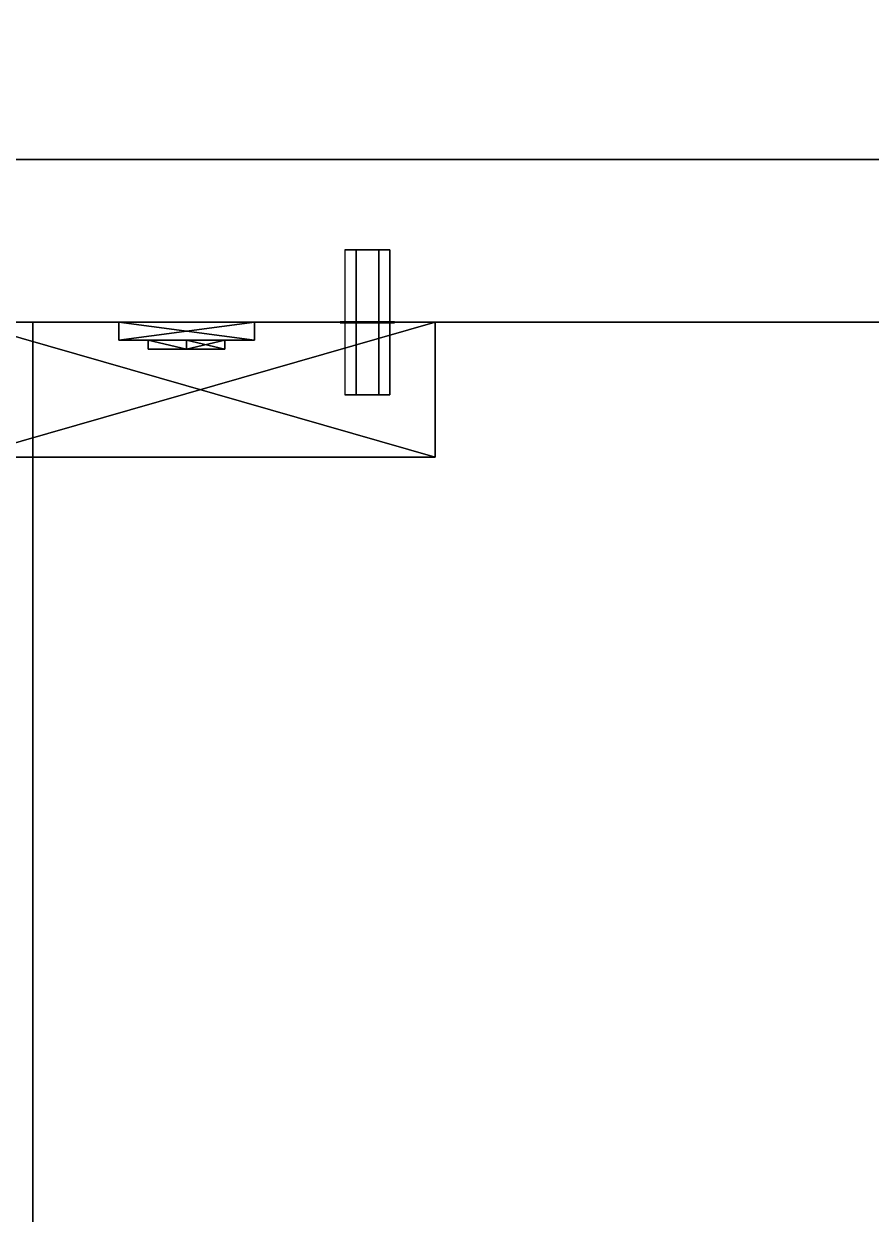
# Model space of a CAD drawing. Extents: x 0 to 4068, y -4475 to 0.
# Drawn here: x 3537 to 3630.7, y -3032.6 to -2901 of the extents above; entities that cross this region are included whole.
import ezdxf

# ---------------------------------------------------------------- set-up
doc = ezdxf.new("R2010")
doc.units = 0
for name, color, linetype in [('LAYER0', 7, 'CONTINUOUS'), ('LAYER364', 7, 'CONTINUOUS'), ('LAYER365', 7, 'CONTINUOUS'), ('LAYER366', 7, 'CONTINUOUS'), ('LAYER370', 253, 'CONTINUOUS'), ('LAYER372', 253, 'CONTINUOUS'), ('LAYER374', 253, 'CONTINUOUS'), ('LAYER376', 253, 'CONTINUOUS'), ('LAYER378', 253, 'CONTINUOUS'), ('LAYER380', 7, 'CONTINUOUS'), ('LAYER381', 254, 'CONTINUOUS'), ('LAYER385', 7, 'CONTINUOUS'), ('LAYER386', 254, 'CONTINUOUS'), ('LAYER390', 7, 'CONTINUOUS'), ('LAYER391', 254, 'CONTINUOUS'), ('LAYER395', 7, 'CONTINUOUS'), ('LAYER396', 254, 'CONTINUOUS'), ('LAYER400', 7, 'CONTINUOUS'), ('LAYER401', 254, 'CONTINUOUS'), ('LAYER405', 7, 'CONTINUOUS'), ('LAYER406', 254, 'CONTINUOUS')]:
    doc.layers.add(name, color=color, linetype=linetype)

msp = doc.modelspace()

# ---------------------------------------------------------------- linework, layer by layer
at = {"layer": 'LAYER0', "invisible_edges": 1}
for points in [[(4068, 0), (0, -4475), (0, 0), (4068, 0)], [(4068, -4475, 5), (0, 0, 5), (0, -4475, 5), (4068, -4475, 5)], [(0, 0, 5), (4068, -4475, 5), (4068, 0, 5), (0, 0, 5)], [(0, -4475), (4068, 0), (4068, -4475), (0, -4475)]]:
    msp.add_3dface(points, dxfattribs=at)
at = {"layer": 'LAYER364', "invisible_edges": 1}
for points in [[(3918, -3398, 156), (3518, -2934, 156), (3918, -2934, 156), (3918, -3398, 156)], [(3518, -2934, 156), (3918, -3398, 156), (3518, -3398, 156), (3518, -2934, 156)], [(3918, -2934, 174), (3518, -2934, 156), (3518, -2934, 174), (3918, -2934, 174)], [(3518, -2934, 156), (3918, -2934, 174), (3918, -2934, 156), (3518, -2934, 156)], [(3518, -3398, 174), (3918, -2934, 174), (3518, -2934, 174), (3518, -3398, 174)], [(3918, -2934, 174), (3518, -3398, 174), (3918, -3398, 174), (3918, -2934, 174)]]:
    msp.add_3dface(points, dxfattribs=at)
at = {"layer": 'LAYER365', "invisible_edges": 1}
for points in [[(3918, -2934, 2364), (3518, -3398, 2364), (3918, -3398, 2364), (3918, -2934, 2364)], [(3518, -3398, 2364), (3918, -2934, 2364), (3518, -2934, 2364), (3518, -3398, 2364)], [(3918, -2934, 2364), (3518, -2934, 2346), (3518, -2934, 2364), (3918, -2934, 2364)], [(3518, -2934, 2346), (3918, -2934, 2364), (3918, -2934, 2346), (3518, -2934, 2346)], [(3518, -2934, 2346), (3918, -3398, 2346), (3518, -3398, 2346), (3518, -2934, 2346)], [(3918, -3398, 2346), (3518, -2934, 2346), (3918, -2934, 2346), (3918, -3398, 2346)]]:
    msp.add_3dface(points, dxfattribs=at)
at = {"layer": 'LAYER366', "invisible_edges": 1}
for points in [[(3918, -2916, 155), (3518, -2934, 155), (3518, -2916, 155), (3918, -2916, 155)], [(3518, -2934, 155), (3918, -2916, 155), (3918, -2934, 155), (3518, -2934, 155)], [(3918, -2934, 2365), (3518, -2916, 2365), (3518, -2934, 2365), (3918, -2934, 2365)], [(3518, -2916, 2365), (3918, -2934, 2365), (3918, -2916, 2365), (3518, -2916, 2365)], [(3518, -2916, 2365), (3918, -2916, 155), (3518, -2916, 155), (3518, -2916, 2365)], [(3918, -2916, 155), (3518, -2916, 2365), (3918, -2916, 2365), (3918, -2916, 155)], [(3918, -2934, 2365), (3518, -2934, 155), (3918, -2934, 155), (3918, -2934, 2365)], [(3518, -2934, 155), (3918, -2934, 2365), (3518, -2934, 2365), (3518, -2934, 155)]]:
    msp.add_3dface(points, dxfattribs=at)
at = {"layer": 'LAYER370'}
for points in [[(3582.5, -2934, 251.217), (3530.5, -2948.921, 251.217), (3530.5, -2934, 251.217), (3582.5, -2934, 251.217)], [(3582.5, -2948.921, 251.217), (3530.5, -2948.921, 251.217), (3582.5, -2934, 251.217), (3582.5, -2948.921, 251.217)], [(3530.5, -2934, 264.783), (3582.5, -2948.921, 264.783), (3582.5, -2934, 264.783), (3530.5, -2934, 264.783)], [(3530.5, -2948.921, 264.783), (3582.5, -2948.921, 264.783), (3530.5, -2934, 264.783), (3530.5, -2948.921, 264.783)], [(3562.5, -2934, 284), (3547.5, -2934, 284), (3547.5, -2935.99, 284), (3562.5, -2934, 284)], [(3562.5, -2935.99, 284), (3562.5, -2934, 284), (3547.5, -2935.99, 284), (3562.5, -2935.99, 284)], [(3547.5, -2934, 232), (3562.5, -2934, 232), (3562.5, -2935.99, 232), (3547.5, -2934, 232)], [(3547.5, -2935.99, 232), (3547.5, -2934, 232), (3562.5, -2935.99, 232), (3547.5, -2935.99, 232)], [(3547.5, -2935.99, 284), (3547.5, -2934, 284), (3547.5, -2934, 232), (3547.5, -2935.99, 284)], [(3547.5, -2935.99, 232), (3547.5, -2935.99, 284), (3547.5, -2934, 232), (3547.5, -2935.99, 232)], [(3562.5, -2934, 232), (3562.5, -2934, 284), (3562.5, -2935.99, 284), (3562.5, -2934, 232)], [(3562.5, -2935.99, 232), (3562.5, -2934, 232), (3562.5, -2935.99, 284), (3562.5, -2935.99, 232)], [(3582.5, -2934, 264.783), (3582.5, -2948.921, 251.217), (3582.5, -2934, 251.217), (3582.5, -2934, 264.783)], [(3582.5, -2948.921, 264.783), (3582.5, -2948.921, 251.217), (3582.5, -2934, 264.783), (3582.5, -2948.921, 264.783)], [(3562.5, -2935.99, 284), (3547.5, -2935.99, 284), (3547.5, -2935.99, 232), (3562.5, -2935.99, 284)], [(3562.5, -2935.99, 232), (3562.5, -2935.99, 284), (3547.5, -2935.99, 232), (3562.5, -2935.99, 232)], [(3550.757, -2935.99, 276.087), (3555, -2936.984, 271.291), (3550.757, -2936.984, 276.087), (3550.757, -2935.99, 276.087)], [(3555, -2935.99, 271.291), (3555, -2936.984, 271.291), (3550.757, -2935.99, 276.087), (3555, -2935.99, 271.291)], [(3550.757, -2935.99, 276.087), (3555, -2935.99, 271.291), (3555, -2935.99, 280.883), (3550.757, -2935.99, 276.087)], [(3550.757, -2935.99, 276.087), (3555, -2936.984, 280.883), (3555, -2935.99, 280.883), (3550.757, -2935.99, 276.087)], [(3550.757, -2936.984, 276.087), (3555, -2936.984, 280.883), (3550.757, -2935.99, 276.087), (3550.757, -2936.984, 276.087)], [(3550.757, -2935.99, 239.913), (3555, -2936.984, 235.117), (3550.757, -2936.984, 239.913), (3550.757, -2935.99, 239.913)], [(3555, -2935.99, 235.117), (3555, -2936.984, 235.117), (3550.757, -2935.99, 239.913), (3555, -2935.99, 235.117)], [(3550.757, -2935.99, 239.913), (3555, -2935.99, 235.117), (3555, -2935.99, 244.709), (3550.757, -2935.99, 239.913)], [(3550.757, -2935.99, 239.913), (3555, -2936.984, 244.709), (3555, -2935.99, 244.709), (3550.757, -2935.99, 239.913)], [(3550.757, -2936.984, 239.913), (3555, -2936.984, 244.709), (3550.757, -2935.99, 239.913), (3550.757, -2936.984, 239.913)], [(3555, -2935.99, 271.291), (3559.243, -2936.984, 276.087), (3555, -2936.984, 271.291), (3555, -2935.99, 271.291)], [(3559.243, -2935.99, 276.087), (3559.243, -2936.984, 276.087), (3555, -2935.99, 271.291), (3559.243, -2935.99, 276.087)], [(3559.243, -2935.99, 276.087), (3555, -2936.984, 280.883), (3559.243, -2936.984, 276.087), (3559.243, -2935.99, 276.087)], [(3555, -2935.99, 280.883), (3555, -2936.984, 280.883), (3559.243, -2935.99, 276.087), (3555, -2935.99, 280.883)], [(3555, -2935.99, 271.291), (3559.243, -2935.99, 276.087), (3555, -2935.99, 280.883), (3555, -2935.99, 271.291)], [(3555, -2935.99, 235.117), (3559.243, -2936.984, 239.913), (3555, -2936.984, 235.117), (3555, -2935.99, 235.117)], [(3559.243, -2935.99, 239.913), (3559.243, -2936.984, 239.913), (3555, -2935.99, 235.117), (3559.243, -2935.99, 239.913)], [(3559.243, -2935.99, 239.913), (3555, -2936.984, 244.709), (3559.243, -2936.984, 239.913), (3559.243, -2935.99, 239.913)], [(3555, -2935.99, 244.709), (3555, -2936.984, 244.709), (3559.243, -2935.99, 239.913), (3555, -2935.99, 244.709)], [(3555, -2935.99, 235.117), (3559.243, -2935.99, 239.913), (3555, -2935.99, 244.709), (3555, -2935.99, 235.117)], [(3550.757, -2936.984, 276.087), (3559.243, -2936.984, 276.087), (3555, -2936.984, 280.883), (3550.757, -2936.984, 276.087)], [(3555, -2936.984, 271.291), (3559.243, -2936.984, 276.087), (3550.757, -2936.984, 276.087), (3555, -2936.984, 271.291)], [(3550.757, -2936.984, 239.913), (3559.243, -2936.984, 239.913), (3555, -2936.984, 244.709), (3550.757, -2936.984, 239.913)], [(3555, -2936.984, 235.117), (3559.243, -2936.984, 239.913), (3550.757, -2936.984, 239.913), (3555, -2936.984, 235.117)], [(3582.5, -2948.921, 251.217), (3530.5, -2948.921, 264.783), (3530.5, -2948.921, 251.217), (3582.5, -2948.921, 251.217)], [(3582.5, -2948.921, 264.783), (3530.5, -2948.921, 264.783), (3582.5, -2948.921, 251.217), (3582.5, -2948.921, 264.783)]]:
    msp.add_3dface(points, dxfattribs=at)
at = {"layer": 'LAYER372'}
for points in [[(3582.5, -2934, 752.217), (3530.5, -2948.921, 752.217), (3530.5, -2934, 752.217), (3582.5, -2934, 752.217)], [(3582.5, -2948.921, 752.217), (3530.5, -2948.921, 752.217), (3582.5, -2934, 752.217), (3582.5, -2948.921, 752.217)], [(3530.5, -2934, 765.783), (3582.5, -2948.921, 765.783), (3582.5, -2934, 765.783), (3530.5, -2934, 765.783)], [(3530.5, -2948.921, 765.783), (3582.5, -2948.921, 765.783), (3530.5, -2934, 765.783), (3530.5, -2948.921, 765.783)], [(3562.5, -2934, 785), (3547.5, -2934, 785), (3547.5, -2935.99, 785), (3562.5, -2934, 785)], [(3562.5, -2935.99, 785), (3562.5, -2934, 785), (3547.5, -2935.99, 785), (3562.5, -2935.99, 785)], [(3547.5, -2934, 733), (3562.5, -2934, 733), (3562.5, -2935.99, 733), (3547.5, -2934, 733)], [(3547.5, -2935.99, 733), (3547.5, -2934, 733), (3562.5, -2935.99, 733), (3547.5, -2935.99, 733)], [(3547.5, -2935.99, 785), (3547.5, -2934, 785), (3547.5, -2934, 733), (3547.5, -2935.99, 785)], [(3547.5, -2935.99, 733), (3547.5, -2935.99, 785), (3547.5, -2934, 733), (3547.5, -2935.99, 733)], [(3562.5, -2934, 733), (3562.5, -2934, 785), (3562.5, -2935.99, 785), (3562.5, -2934, 733)], [(3562.5, -2935.99, 733), (3562.5, -2934, 733), (3562.5, -2935.99, 785), (3562.5, -2935.99, 733)], [(3582.5, -2934, 765.783), (3582.5, -2948.921, 752.217), (3582.5, -2934, 752.217), (3582.5, -2934, 765.783)], [(3582.5, -2948.921, 765.783), (3582.5, -2948.921, 752.217), (3582.5, -2934, 765.783), (3582.5, -2948.921, 765.783)], [(3562.5, -2935.99, 785), (3547.5, -2935.99, 785), (3547.5, -2935.99, 733), (3562.5, -2935.99, 785)], [(3562.5, -2935.99, 733), (3562.5, -2935.99, 785), (3547.5, -2935.99, 733), (3562.5, -2935.99, 733)], [(3550.757, -2935.99, 777.087), (3555, -2936.984, 772.291), (3550.757, -2936.984, 777.087), (3550.757, -2935.99, 777.087)], [(3555, -2935.99, 772.291), (3555, -2936.984, 772.291), (3550.757, -2935.99, 777.087), (3555, -2935.99, 772.291)], [(3550.757, -2935.99, 777.087), (3555, -2935.99, 772.291), (3555, -2935.99, 781.883), (3550.757, -2935.99, 777.087)], [(3550.757, -2935.99, 777.087), (3555, -2936.984, 781.883), (3555, -2935.99, 781.883), (3550.757, -2935.99, 777.087)], [(3550.757, -2936.984, 777.087), (3555, -2936.984, 781.883), (3550.757, -2935.99, 777.087), (3550.757, -2936.984, 777.087)], [(3550.757, -2935.99, 740.913), (3555, -2936.984, 736.117), (3550.757, -2936.984, 740.913), (3550.757, -2935.99, 740.913)], [(3555, -2935.99, 736.117), (3555, -2936.984, 736.117), (3550.757, -2935.99, 740.913), (3555, -2935.99, 736.117)], [(3550.757, -2935.99, 740.913), (3555, -2935.99, 736.117), (3555, -2935.99, 745.709), (3550.757, -2935.99, 740.913)], [(3550.757, -2935.99, 740.913), (3555, -2936.984, 745.709), (3555, -2935.99, 745.709), (3550.757, -2935.99, 740.913)], [(3550.757, -2936.984, 740.913), (3555, -2936.984, 745.709), (3550.757, -2935.99, 740.913), (3550.757, -2936.984, 740.913)], [(3555, -2935.99, 772.291), (3559.243, -2936.984, 777.087), (3555, -2936.984, 772.291), (3555, -2935.99, 772.291)], [(3559.243, -2935.99, 777.087), (3559.243, -2936.984, 777.087), (3555, -2935.99, 772.291), (3559.243, -2935.99, 777.087)], [(3559.243, -2935.99, 777.087), (3555, -2936.984, 781.883), (3559.243, -2936.984, 777.087), (3559.243, -2935.99, 777.087)], [(3555, -2935.99, 781.883), (3555, -2936.984, 781.883), (3559.243, -2935.99, 777.087), (3555, -2935.99, 781.883)], [(3555, -2935.99, 772.291), (3559.243, -2935.99, 777.087), (3555, -2935.99, 781.883), (3555, -2935.99, 772.291)], [(3555, -2935.99, 736.117), (3559.243, -2936.984, 740.913), (3555, -2936.984, 736.117), (3555, -2935.99, 736.117)], [(3559.243, -2935.99, 740.913), (3559.243, -2936.984, 740.913), (3555, -2935.99, 736.117), (3559.243, -2935.99, 740.913)], [(3559.243, -2935.99, 740.913), (3555, -2936.984, 745.709), (3559.243, -2936.984, 740.913), (3559.243, -2935.99, 740.913)], [(3555, -2935.99, 745.709), (3555, -2936.984, 745.709), (3559.243, -2935.99, 740.913), (3555, -2935.99, 745.709)], [(3555, -2935.99, 736.117), (3559.243, -2935.99, 740.913), (3555, -2935.99, 745.709), (3555, -2935.99, 736.117)], [(3550.757, -2936.984, 777.087), (3559.243, -2936.984, 777.087), (3555, -2936.984, 781.883), (3550.757, -2936.984, 777.087)], [(3555, -2936.984, 772.291), (3559.243, -2936.984, 777.087), (3550.757, -2936.984, 777.087), (3555, -2936.984, 772.291)], [(3550.757, -2936.984, 740.913), (3559.243, -2936.984, 740.913), (3555, -2936.984, 745.709), (3550.757, -2936.984, 740.913)], [(3555, -2936.984, 736.117), (3559.243, -2936.984, 740.913), (3550.757, -2936.984, 740.913), (3555, -2936.984, 736.117)], [(3582.5, -2948.921, 752.217), (3530.5, -2948.921, 765.783), (3530.5, -2948.921, 752.217), (3582.5, -2948.921, 752.217)], [(3582.5, -2948.921, 765.783), (3530.5, -2948.921, 765.783), (3582.5, -2948.921, 752.217), (3582.5, -2948.921, 765.783)]]:
    msp.add_3dface(points, dxfattribs=at)
at = {"layer": 'LAYER374'}
for points in [[(3582.5, -2934, 1253.217), (3530.5, -2948.921, 1253.217), (3530.5, -2934, 1253.217), (3582.5, -2934, 1253.217)], [(3582.5, -2948.921, 1253.217), (3530.5, -2948.921, 1253.217), (3582.5, -2934, 1253.217), (3582.5, -2948.921, 1253.217)], [(3530.5, -2934, 1266.783), (3582.5, -2948.921, 1266.783), (3582.5, -2934, 1266.783), (3530.5, -2934, 1266.783)], [(3530.5, -2948.921, 1266.783), (3582.5, -2948.921, 1266.783), (3530.5, -2934, 1266.783), (3530.5, -2948.921, 1266.783)], [(3562.5, -2934, 1286), (3547.5, -2934, 1286), (3547.5, -2935.99, 1286), (3562.5, -2934, 1286)], [(3562.5, -2935.99, 1286), (3562.5, -2934, 1286), (3547.5, -2935.99, 1286), (3562.5, -2935.99, 1286)], [(3547.5, -2934, 1234), (3562.5, -2934, 1234), (3562.5, -2935.99, 1234), (3547.5, -2934, 1234)], [(3547.5, -2935.99, 1234), (3547.5, -2934, 1234), (3562.5, -2935.99, 1234), (3547.5, -2935.99, 1234)], [(3547.5, -2935.99, 1286), (3547.5, -2934, 1286), (3547.5, -2934, 1234), (3547.5, -2935.99, 1286)], [(3547.5, -2935.99, 1234), (3547.5, -2935.99, 1286), (3547.5, -2934, 1234), (3547.5, -2935.99, 1234)], [(3562.5, -2934, 1234), (3562.5, -2934, 1286), (3562.5, -2935.99, 1286), (3562.5, -2934, 1234)], [(3562.5, -2935.99, 1234), (3562.5, -2934, 1234), (3562.5, -2935.99, 1286), (3562.5, -2935.99, 1234)], [(3582.5, -2934, 1266.783), (3582.5, -2948.921, 1253.217), (3582.5, -2934, 1253.217), (3582.5, -2934, 1266.783)], [(3582.5, -2948.921, 1266.783), (3582.5, -2948.921, 1253.217), (3582.5, -2934, 1266.783), (3582.5, -2948.921, 1266.783)], [(3562.5, -2935.99, 1286), (3547.5, -2935.99, 1286), (3547.5, -2935.99, 1234), (3562.5, -2935.99, 1286)], [(3562.5, -2935.99, 1234), (3562.5, -2935.99, 1286), (3547.5, -2935.99, 1234), (3562.5, -2935.99, 1234)], [(3550.757, -2935.99, 1278.087), (3555, -2936.984, 1273.291), (3550.757, -2936.984, 1278.087), (3550.757, -2935.99, 1278.087)], [(3555, -2935.99, 1273.291), (3555, -2936.984, 1273.291), (3550.757, -2935.99, 1278.087), (3555, -2935.99, 1273.291)], [(3550.757, -2935.99, 1278.087), (3555, -2935.99, 1273.291), (3555, -2935.99, 1282.883), (3550.757, -2935.99, 1278.087)], [(3550.757, -2935.99, 1278.087), (3555, -2936.984, 1282.883), (3555, -2935.99, 1282.883), (3550.757, -2935.99, 1278.087)], [(3550.757, -2936.984, 1278.087), (3555, -2936.984, 1282.883), (3550.757, -2935.99, 1278.087), (3550.757, -2936.984, 1278.087)], [(3550.757, -2935.99, 1241.913), (3555, -2936.984, 1237.117), (3550.757, -2936.984, 1241.913), (3550.757, -2935.99, 1241.913)], [(3555, -2935.99, 1237.117), (3555, -2936.984, 1237.117), (3550.757, -2935.99, 1241.913), (3555, -2935.99, 1237.117)], [(3550.757, -2935.99, 1241.913), (3555, -2935.99, 1237.117), (3555, -2935.99, 1246.709), (3550.757, -2935.99, 1241.913)], [(3550.757, -2935.99, 1241.913), (3555, -2936.984, 1246.709), (3555, -2935.99, 1246.709), (3550.757, -2935.99, 1241.913)], [(3550.757, -2936.984, 1241.913), (3555, -2936.984, 1246.709), (3550.757, -2935.99, 1241.913), (3550.757, -2936.984, 1241.913)], [(3555, -2935.99, 1273.291), (3559.243, -2936.984, 1278.087), (3555, -2936.984, 1273.291), (3555, -2935.99, 1273.291)], [(3559.243, -2935.99, 1278.087), (3559.243, -2936.984, 1278.087), (3555, -2935.99, 1273.291), (3559.243, -2935.99, 1278.087)], [(3559.243, -2935.99, 1278.087), (3555, -2936.984, 1282.883), (3559.243, -2936.984, 1278.087), (3559.243, -2935.99, 1278.087)], [(3555, -2935.99, 1282.883), (3555, -2936.984, 1282.883), (3559.243, -2935.99, 1278.087), (3555, -2935.99, 1282.883)], [(3555, -2935.99, 1273.291), (3559.243, -2935.99, 1278.087), (3555, -2935.99, 1282.883), (3555, -2935.99, 1273.291)], [(3555, -2935.99, 1237.117), (3559.243, -2936.984, 1241.913), (3555, -2936.984, 1237.117), (3555, -2935.99, 1237.117)], [(3559.243, -2935.99, 1241.913), (3559.243, -2936.984, 1241.913), (3555, -2935.99, 1237.117), (3559.243, -2935.99, 1241.913)], [(3559.243, -2935.99, 1241.913), (3555, -2936.984, 1246.709), (3559.243, -2936.984, 1241.913), (3559.243, -2935.99, 1241.913)], [(3555, -2935.99, 1246.709), (3555, -2936.984, 1246.709), (3559.243, -2935.99, 1241.913), (3555, -2935.99, 1246.709)], [(3555, -2935.99, 1237.117), (3559.243, -2935.99, 1241.913), (3555, -2935.99, 1246.709), (3555, -2935.99, 1237.117)], [(3550.757, -2936.984, 1278.087), (3559.243, -2936.984, 1278.087), (3555, -2936.984, 1282.883), (3550.757, -2936.984, 1278.087)], [(3555, -2936.984, 1273.291), (3559.243, -2936.984, 1278.087), (3550.757, -2936.984, 1278.087), (3555, -2936.984, 1273.291)], [(3550.757, -2936.984, 1241.913), (3559.243, -2936.984, 1241.913), (3555, -2936.984, 1246.709), (3550.757, -2936.984, 1241.913)], [(3555, -2936.984, 1237.117), (3559.243, -2936.984, 1241.913), (3550.757, -2936.984, 1241.913), (3555, -2936.984, 1237.117)], [(3582.5, -2948.921, 1253.217), (3530.5, -2948.921, 1266.783), (3530.5, -2948.921, 1253.217), (3582.5, -2948.921, 1253.217)], [(3582.5, -2948.921, 1266.783), (3530.5, -2948.921, 1266.783), (3582.5, -2948.921, 1253.217), (3582.5, -2948.921, 1266.783)]]:
    msp.add_3dface(points, dxfattribs=at)
at = {"layer": 'LAYER376'}
for points in [[(3582.5, -2934, 1754.217), (3530.5, -2948.921, 1754.217), (3530.5, -2934, 1754.217), (3582.5, -2934, 1754.217)], [(3582.5, -2948.921, 1754.217), (3530.5, -2948.921, 1754.217), (3582.5, -2934, 1754.217), (3582.5, -2948.921, 1754.217)], [(3530.5, -2934, 1767.783), (3582.5, -2948.921, 1767.783), (3582.5, -2934, 1767.783), (3530.5, -2934, 1767.783)], [(3530.5, -2948.921, 1767.783), (3582.5, -2948.921, 1767.783), (3530.5, -2934, 1767.783), (3530.5, -2948.921, 1767.783)], [(3562.5, -2934, 1787), (3547.5, -2934, 1787), (3547.5, -2935.99, 1787), (3562.5, -2934, 1787)], [(3562.5, -2935.99, 1787), (3562.5, -2934, 1787), (3547.5, -2935.99, 1787), (3562.5, -2935.99, 1787)], [(3547.5, -2934, 1735), (3562.5, -2934, 1735), (3562.5, -2935.99, 1735), (3547.5, -2934, 1735)], [(3547.5, -2935.99, 1735), (3547.5, -2934, 1735), (3562.5, -2935.99, 1735), (3547.5, -2935.99, 1735)], [(3547.5, -2935.99, 1787), (3547.5, -2934, 1787), (3547.5, -2934, 1735), (3547.5, -2935.99, 1787)], [(3547.5, -2935.99, 1735), (3547.5, -2935.99, 1787), (3547.5, -2934, 1735), (3547.5, -2935.99, 1735)], [(3562.5, -2934, 1735), (3562.5, -2934, 1787), (3562.5, -2935.99, 1787), (3562.5, -2934, 1735)], [(3562.5, -2935.99, 1735), (3562.5, -2934, 1735), (3562.5, -2935.99, 1787), (3562.5, -2935.99, 1735)], [(3582.5, -2934, 1767.783), (3582.5, -2948.921, 1754.217), (3582.5, -2934, 1754.217), (3582.5, -2934, 1767.783)], [(3582.5, -2948.921, 1767.783), (3582.5, -2948.921, 1754.217), (3582.5, -2934, 1767.783), (3582.5, -2948.921, 1767.783)], [(3562.5, -2935.99, 1787), (3547.5, -2935.99, 1787), (3547.5, -2935.99, 1735), (3562.5, -2935.99, 1787)], [(3562.5, -2935.99, 1735), (3562.5, -2935.99, 1787), (3547.5, -2935.99, 1735), (3562.5, -2935.99, 1735)], [(3550.757, -2935.99, 1779.087), (3555, -2936.984, 1774.291), (3550.757, -2936.984, 1779.087), (3550.757, -2935.99, 1779.087)], [(3555, -2935.99, 1774.291), (3555, -2936.984, 1774.291), (3550.757, -2935.99, 1779.087), (3555, -2935.99, 1774.291)], [(3550.757, -2935.99, 1779.087), (3555, -2935.99, 1774.291), (3555, -2935.99, 1783.883), (3550.757, -2935.99, 1779.087)], [(3550.757, -2935.99, 1779.087), (3555, -2936.984, 1783.883), (3555, -2935.99, 1783.883), (3550.757, -2935.99, 1779.087)], [(3550.757, -2936.984, 1779.087), (3555, -2936.984, 1783.883), (3550.757, -2935.99, 1779.087), (3550.757, -2936.984, 1779.087)], [(3550.757, -2935.99, 1742.913), (3555, -2936.984, 1738.117), (3550.757, -2936.984, 1742.913), (3550.757, -2935.99, 1742.913)], [(3555, -2935.99, 1738.117), (3555, -2936.984, 1738.117), (3550.757, -2935.99, 1742.913), (3555, -2935.99, 1738.117)], [(3550.757, -2935.99, 1742.913), (3555, -2935.99, 1738.117), (3555, -2935.99, 1747.709), (3550.757, -2935.99, 1742.913)], [(3550.757, -2935.99, 1742.913), (3555, -2936.984, 1747.709), (3555, -2935.99, 1747.709), (3550.757, -2935.99, 1742.913)], [(3550.757, -2936.984, 1742.913), (3555, -2936.984, 1747.709), (3550.757, -2935.99, 1742.913), (3550.757, -2936.984, 1742.913)], [(3555, -2935.99, 1774.291), (3559.243, -2936.984, 1779.087), (3555, -2936.984, 1774.291), (3555, -2935.99, 1774.291)], [(3559.243, -2935.99, 1779.087), (3559.243, -2936.984, 1779.087), (3555, -2935.99, 1774.291), (3559.243, -2935.99, 1779.087)], [(3559.243, -2935.99, 1779.087), (3555, -2936.984, 1783.883), (3559.243, -2936.984, 1779.087), (3559.243, -2935.99, 1779.087)], [(3555, -2935.99, 1783.883), (3555, -2936.984, 1783.883), (3559.243, -2935.99, 1779.087), (3555, -2935.99, 1783.883)], [(3555, -2935.99, 1774.291), (3559.243, -2935.99, 1779.087), (3555, -2935.99, 1783.883), (3555, -2935.99, 1774.291)], [(3555, -2935.99, 1738.117), (3559.243, -2936.984, 1742.913), (3555, -2936.984, 1738.117), (3555, -2935.99, 1738.117)], [(3559.243, -2935.99, 1742.913), (3559.243, -2936.984, 1742.913), (3555, -2935.99, 1738.117), (3559.243, -2935.99, 1742.913)], [(3559.243, -2935.99, 1742.913), (3555, -2936.984, 1747.709), (3559.243, -2936.984, 1742.913), (3559.243, -2935.99, 1742.913)], [(3555, -2935.99, 1747.709), (3555, -2936.984, 1747.709), (3559.243, -2935.99, 1742.913), (3555, -2935.99, 1747.709)], [(3555, -2935.99, 1738.117), (3559.243, -2935.99, 1742.913), (3555, -2935.99, 1747.709), (3555, -2935.99, 1738.117)], [(3550.757, -2936.984, 1779.087), (3559.243, -2936.984, 1779.087), (3555, -2936.984, 1783.883), (3550.757, -2936.984, 1779.087)], [(3555, -2936.984, 1774.291), (3559.243, -2936.984, 1779.087), (3550.757, -2936.984, 1779.087), (3555, -2936.984, 1774.291)], [(3550.757, -2936.984, 1742.913), (3559.243, -2936.984, 1742.913), (3555, -2936.984, 1747.709), (3550.757, -2936.984, 1742.913)], [(3555, -2936.984, 1738.117), (3559.243, -2936.984, 1742.913), (3550.757, -2936.984, 1742.913), (3555, -2936.984, 1738.117)], [(3582.5, -2948.921, 1754.217), (3530.5, -2948.921, 1767.783), (3530.5, -2948.921, 1754.217), (3582.5, -2948.921, 1754.217)], [(3582.5, -2948.921, 1767.783), (3530.5, -2948.921, 1767.783), (3582.5, -2948.921, 1754.217), (3582.5, -2948.921, 1767.783)]]:
    msp.add_3dface(points, dxfattribs=at)
at = {"layer": 'LAYER378'}
for points in [[(3582.5, -2934, 2255.217), (3530.5, -2948.921, 2255.217), (3530.5, -2934, 2255.217), (3582.5, -2934, 2255.217)], [(3582.5, -2948.921, 2255.217), (3530.5, -2948.921, 2255.217), (3582.5, -2934, 2255.217), (3582.5, -2948.921, 2255.217)], [(3530.5, -2934, 2268.783), (3582.5, -2948.921, 2268.783), (3582.5, -2934, 2268.783), (3530.5, -2934, 2268.783)], [(3530.5, -2948.921, 2268.783), (3582.5, -2948.921, 2268.783), (3530.5, -2934, 2268.783), (3530.5, -2948.921, 2268.783)], [(3562.5, -2934, 2288), (3547.5, -2934, 2288), (3547.5, -2935.99, 2288), (3562.5, -2934, 2288)], [(3562.5, -2935.99, 2288), (3562.5, -2934, 2288), (3547.5, -2935.99, 2288), (3562.5, -2935.99, 2288)], [(3547.5, -2934, 2236), (3562.5, -2934, 2236), (3562.5, -2935.99, 2236), (3547.5, -2934, 2236)], [(3547.5, -2935.99, 2236), (3547.5, -2934, 2236), (3562.5, -2935.99, 2236), (3547.5, -2935.99, 2236)], [(3547.5, -2935.99, 2288), (3547.5, -2934, 2288), (3547.5, -2934, 2236), (3547.5, -2935.99, 2288)], [(3547.5, -2935.99, 2236), (3547.5, -2935.99, 2288), (3547.5, -2934, 2236), (3547.5, -2935.99, 2236)], [(3562.5, -2934, 2236), (3562.5, -2934, 2288), (3562.5, -2935.99, 2288), (3562.5, -2934, 2236)], [(3562.5, -2935.99, 2236), (3562.5, -2934, 2236), (3562.5, -2935.99, 2288), (3562.5, -2935.99, 2236)], [(3582.5, -2934, 2268.783), (3582.5, -2948.921, 2255.217), (3582.5, -2934, 2255.217), (3582.5, -2934, 2268.783)], [(3582.5, -2948.921, 2268.783), (3582.5, -2948.921, 2255.217), (3582.5, -2934, 2268.783), (3582.5, -2948.921, 2268.783)], [(3562.5, -2935.99, 2288), (3547.5, -2935.99, 2288), (3547.5, -2935.99, 2236), (3562.5, -2935.99, 2288)], [(3562.5, -2935.99, 2236), (3562.5, -2935.99, 2288), (3547.5, -2935.99, 2236), (3562.5, -2935.99, 2236)], [(3550.757, -2935.99, 2280.087), (3555, -2936.984, 2275.291), (3550.757, -2936.984, 2280.087), (3550.757, -2935.99, 2280.087)], [(3555, -2935.99, 2275.291), (3555, -2936.984, 2275.291), (3550.757, -2935.99, 2280.087), (3555, -2935.99, 2275.291)], [(3550.757, -2935.99, 2280.087), (3555, -2935.99, 2275.291), (3555, -2935.99, 2284.883), (3550.757, -2935.99, 2280.087)], [(3550.757, -2935.99, 2280.087), (3555, -2936.984, 2284.883), (3555, -2935.99, 2284.883), (3550.757, -2935.99, 2280.087)], [(3550.757, -2936.984, 2280.087), (3555, -2936.984, 2284.883), (3550.757, -2935.99, 2280.087), (3550.757, -2936.984, 2280.087)], [(3550.757, -2935.99, 2243.913), (3555, -2936.984, 2239.117), (3550.757, -2936.984, 2243.913), (3550.757, -2935.99, 2243.913)], [(3555, -2935.99, 2239.117), (3555, -2936.984, 2239.117), (3550.757, -2935.99, 2243.913), (3555, -2935.99, 2239.117)], [(3550.757, -2935.99, 2243.913), (3555, -2935.99, 2239.117), (3555, -2935.99, 2248.709), (3550.757, -2935.99, 2243.913)], [(3550.757, -2935.99, 2243.913), (3555, -2936.984, 2248.709), (3555, -2935.99, 2248.709), (3550.757, -2935.99, 2243.913)], [(3550.757, -2936.984, 2243.913), (3555, -2936.984, 2248.709), (3550.757, -2935.99, 2243.913), (3550.757, -2936.984, 2243.913)], [(3555, -2935.99, 2275.291), (3559.243, -2936.984, 2280.087), (3555, -2936.984, 2275.291), (3555, -2935.99, 2275.291)], [(3559.243, -2935.99, 2280.087), (3559.243, -2936.984, 2280.087), (3555, -2935.99, 2275.291), (3559.243, -2935.99, 2280.087)], [(3559.243, -2935.99, 2280.087), (3555, -2936.984, 2284.883), (3559.243, -2936.984, 2280.087), (3559.243, -2935.99, 2280.087)], [(3555, -2935.99, 2284.883), (3555, -2936.984, 2284.883), (3559.243, -2935.99, 2280.087), (3555, -2935.99, 2284.883)], [(3555, -2935.99, 2275.291), (3559.243, -2935.99, 2280.087), (3555, -2935.99, 2284.883), (3555, -2935.99, 2275.291)], [(3555, -2935.99, 2239.117), (3559.243, -2936.984, 2243.913), (3555, -2936.984, 2239.117), (3555, -2935.99, 2239.117)], [(3559.243, -2935.99, 2243.913), (3559.243, -2936.984, 2243.913), (3555, -2935.99, 2239.117), (3559.243, -2935.99, 2243.913)], [(3559.243, -2935.99, 2243.913), (3555, -2936.984, 2248.709), (3559.243, -2936.984, 2243.913), (3559.243, -2935.99, 2243.913)], [(3555, -2935.99, 2248.709), (3555, -2936.984, 2248.709), (3559.243, -2935.99, 2243.913), (3555, -2935.99, 2248.709)], [(3555, -2935.99, 2239.117), (3559.243, -2935.99, 2243.913), (3555, -2935.99, 2248.709), (3555, -2935.99, 2239.117)], [(3550.757, -2936.984, 2280.087), (3559.243, -2936.984, 2280.087), (3555, -2936.984, 2284.883), (3550.757, -2936.984, 2280.087)], [(3555, -2936.984, 2275.291), (3559.243, -2936.984, 2280.087), (3550.757, -2936.984, 2280.087), (3555, -2936.984, 2275.291)], [(3550.757, -2936.984, 2243.913), (3559.243, -2936.984, 2243.913), (3555, -2936.984, 2248.709), (3550.757, -2936.984, 2243.913)], [(3555, -2936.984, 2239.117), (3559.243, -2936.984, 2243.913), (3550.757, -2936.984, 2243.913), (3555, -2936.984, 2239.117)], [(3582.5, -2948.921, 2255.217), (3530.5, -2948.921, 2268.783), (3530.5, -2948.921, 2255.217), (3582.5, -2948.921, 2255.217)], [(3582.5, -2948.921, 2268.783), (3530.5, -2948.921, 2268.783), (3582.5, -2948.921, 2255.217), (3582.5, -2948.921, 2268.783)]]:
    msp.add_3dface(points, dxfattribs=at)
at = {"layer": 'LAYER380', "invisible_edges": 1}
for points in [[(3893.4, -3398, 465.571), (3538, -2934, 465.571), (3893.4, -2934, 465.571), (3893.4, -3398, 465.571)], [(3538, -2934, 465.571), (3893.4, -3398, 465.571), (3538, -3398, 465.571), (3538, -2934, 465.571)], [(3893.4, -2934, 483.571), (3538, -2934, 465.571), (3538, -2934, 483.571), (3893.4, -2934, 483.571)], [(3538, -2934, 465.571), (3893.4, -2934, 483.571), (3893.4, -2934, 465.571), (3538, -2934, 465.571)], [(3538, -3398, 483.571), (3538, -2934, 465.571), (3538, -3398, 465.571), (3538, -3398, 483.571)], [(3538, -2934, 465.571), (3538, -3398, 483.571), (3538, -2934, 483.571), (3538, -2934, 465.571)], [(3538, -3398, 483.571), (3893.4, -2934, 483.571), (3538, -2934, 483.571), (3538, -3398, 483.571)], [(3893.4, -2934, 483.571), (3538, -3398, 483.571), (3893.4, -3398, 483.571), (3893.4, -2934, 483.571)]]:
    msp.add_3dface(points, dxfattribs=at)
at = {"layer": 'LAYER381'}
for points in [[(3572.5, -2926, 463.071), (3577.5, -2926, 463.071), (3576.25, -2926, 465.236), (3573.75, -2926, 465.236)], [(3572.5, -2926, 463.071), (3573.75, -2926, 460.906), (3576.25, -2926, 460.906), (3577.5, -2926, 463.071)], [(3578, -2933.95, 463.071), (3572, -2933.95, 463.071), (3573.5, -2933.95, 465.67), (3576.5, -2933.95, 465.67)], [(3578, -2933.95, 463.071), (3572, -2933.95, 463.071), (3573.5, -2933.95, 460.473), (3576.5, -2933.95, 460.473)], [(3578, -2934.05, 463.071), (3572, -2934.05, 463.071), (3573.5, -2934.05, 465.67), (3576.5, -2934.05, 465.67)], [(3578, -2934.05, 463.071), (3572, -2934.05, 463.071), (3573.5, -2934.05, 460.473), (3576.5, -2934.05, 460.473)], [(3572.5, -2942, 463.071), (3577.5, -2942, 463.071), (3576.25, -2942, 465.236), (3573.75, -2942, 465.236)], [(3572.5, -2942, 463.071), (3573.75, -2942, 460.906), (3576.25, -2942, 460.906), (3577.5, -2942, 463.071)]]:
    msp.add_3dface(points, dxfattribs=at)
at = {"layer": 'LAYER385', "invisible_edges": 1}
for points in [[(3893.4, -3398, 806.14), (3538, -2934, 806.14), (3893.4, -2934, 806.14), (3893.4, -3398, 806.14)], [(3538, -2934, 806.14), (3893.4, -3398, 806.14), (3538, -3398, 806.14), (3538, -2934, 806.14)], [(3893.4, -2934, 824.14), (3538, -2934, 806.14), (3538, -2934, 824.14), (3893.4, -2934, 824.14)], [(3538, -2934, 806.14), (3893.4, -2934, 824.14), (3893.4, -2934, 806.14), (3538, -2934, 806.14)], [(3538, -3398, 824.14), (3538, -2934, 806.14), (3538, -3398, 806.14), (3538, -3398, 824.14)], [(3538, -2934, 806.14), (3538, -3398, 824.14), (3538, -2934, 824.14), (3538, -2934, 806.14)], [(3538, -3398, 824.14), (3893.4, -2934, 824.14), (3538, -2934, 824.14), (3538, -3398, 824.14)], [(3893.4, -2934, 824.14), (3538, -3398, 824.14), (3893.4, -3398, 824.14), (3893.4, -2934, 824.14)]]:
    msp.add_3dface(points, dxfattribs=at)
at = {"layer": 'LAYER386'}
for points in [[(3572.5, -2926, 803.64), (3577.5, -2926, 803.64), (3576.25, -2926, 805.805), (3573.75, -2926, 805.805)], [(3572.5, -2926, 803.64), (3573.75, -2926, 801.475), (3576.25, -2926, 801.475), (3577.5, -2926, 803.64)], [(3578, -2933.95, 803.64), (3572, -2933.95, 803.64), (3573.5, -2933.95, 806.238), (3576.5, -2933.95, 806.238)], [(3578, -2933.95, 803.64), (3572, -2933.95, 803.64), (3573.5, -2933.95, 801.042), (3576.5, -2933.95, 801.042)], [(3578, -2934.05, 803.64), (3572, -2934.05, 803.64), (3573.5, -2934.05, 806.238), (3576.5, -2934.05, 806.238)], [(3578, -2934.05, 803.64), (3572, -2934.05, 803.64), (3573.5, -2934.05, 801.042), (3576.5, -2934.05, 801.042)], [(3572.5, -2942, 803.64), (3577.5, -2942, 803.64), (3576.25, -2942, 805.805), (3573.75, -2942, 805.805)], [(3572.5, -2942, 803.64), (3573.75, -2942, 801.475), (3576.25, -2942, 801.475), (3577.5, -2942, 803.64)]]:
    msp.add_3dface(points, dxfattribs=at)
at = {"layer": 'LAYER390', "invisible_edges": 1}
for points in [[(3893.4, -3398, 1086.714), (3538, -2934, 1086.714), (3893.4, -2934, 1086.714), (3893.4, -3398, 1086.714)], [(3538, -2934, 1086.714), (3893.4, -3398, 1086.714), (3538, -3398, 1086.714), (3538, -2934, 1086.714)], [(3893.4, -2934, 1104.714), (3538, -2934, 1086.714), (3538, -2934, 1104.714), (3893.4, -2934, 1104.714)], [(3538, -2934, 1086.714), (3893.4, -2934, 1104.714), (3893.4, -2934, 1086.714), (3538, -2934, 1086.714)], [(3538, -3398, 1104.714), (3538, -2934, 1086.714), (3538, -3398, 1086.714), (3538, -3398, 1104.714)], [(3538, -2934, 1086.714), (3538, -3398, 1104.714), (3538, -2934, 1104.714), (3538, -2934, 1086.714)], [(3538, -3398, 1104.714), (3893.4, -2934, 1104.714), (3538, -2934, 1104.714), (3538, -3398, 1104.714)], [(3893.4, -2934, 1104.714), (3538, -3398, 1104.714), (3893.4, -3398, 1104.714), (3893.4, -2934, 1104.714)]]:
    msp.add_3dface(points, dxfattribs=at)
at = {"layer": 'LAYER391'}
for points in [[(3572.5, -2926, 1084.214), (3577.5, -2926, 1084.214), (3576.25, -2926, 1086.379), (3573.75, -2926, 1086.379)], [(3572.5, -2926, 1084.214), (3573.75, -2926, 1082.049), (3576.25, -2926, 1082.049), (3577.5, -2926, 1084.214)], [(3578, -2933.95, 1084.214), (3572, -2933.95, 1084.214), (3573.5, -2933.95, 1086.812), (3576.5, -2933.95, 1086.812)], [(3578, -2933.95, 1084.214), (3572, -2933.95, 1084.214), (3573.5, -2933.95, 1081.616), (3576.5, -2933.95, 1081.616)], [(3578, -2934.05, 1084.214), (3572, -2934.05, 1084.214), (3573.5, -2934.05, 1086.812), (3576.5, -2934.05, 1086.812)], [(3578, -2934.05, 1084.214), (3572, -2934.05, 1084.214), (3573.5, -2934.05, 1081.616), (3576.5, -2934.05, 1081.616)], [(3572.5, -2942, 1084.214), (3577.5, -2942, 1084.214), (3576.25, -2942, 1086.379), (3573.75, -2942, 1086.379)], [(3572.5, -2942, 1084.214), (3573.75, -2942, 1082.049), (3576.25, -2942, 1082.049), (3577.5, -2942, 1084.214)]]:
    msp.add_3dface(points, dxfattribs=at)
at = {"layer": 'LAYER395', "invisible_edges": 1}
for points in [[(3893.4, -3398, 1397.286), (3538, -2934, 1397.286), (3893.4, -2934, 1397.286), (3893.4, -3398, 1397.286)], [(3538, -2934, 1397.286), (3893.4, -3398, 1397.286), (3538, -3398, 1397.286), (3538, -2934, 1397.286)], [(3893.4, -2934, 1415.286), (3538, -2934, 1397.286), (3538, -2934, 1415.286), (3893.4, -2934, 1415.286)], [(3538, -2934, 1397.286), (3893.4, -2934, 1415.286), (3893.4, -2934, 1397.286), (3538, -2934, 1397.286)], [(3538, -3398, 1415.286), (3538, -2934, 1397.286), (3538, -3398, 1397.286), (3538, -3398, 1415.286)], [(3538, -2934, 1397.286), (3538, -3398, 1415.286), (3538, -2934, 1415.286), (3538, -2934, 1397.286)], [(3538, -3398, 1415.286), (3893.4, -2934, 1415.286), (3538, -2934, 1415.286), (3538, -3398, 1415.286)], [(3893.4, -2934, 1415.286), (3538, -3398, 1415.286), (3893.4, -3398, 1415.286), (3893.4, -2934, 1415.286)]]:
    msp.add_3dface(points, dxfattribs=at)
at = {"layer": 'LAYER396'}
for points in [[(3572.5, -2926, 1394.786), (3577.5, -2926, 1394.786), (3576.25, -2926, 1396.951), (3573.75, -2926, 1396.951)], [(3572.5, -2926, 1394.786), (3573.75, -2926, 1392.621), (3576.25, -2926, 1392.621), (3577.5, -2926, 1394.786)], [(3578, -2933.95, 1394.786), (3572, -2933.95, 1394.786), (3573.5, -2933.95, 1397.384), (3576.5, -2933.95, 1397.384)], [(3578, -2933.95, 1394.786), (3572, -2933.95, 1394.786), (3573.5, -2933.95, 1392.188), (3576.5, -2933.95, 1392.188)], [(3578, -2934.05, 1394.786), (3572, -2934.05, 1394.786), (3573.5, -2934.05, 1397.384), (3576.5, -2934.05, 1397.384)], [(3578, -2934.05, 1394.786), (3572, -2934.05, 1394.786), (3573.5, -2934.05, 1392.188), (3576.5, -2934.05, 1392.188)], [(3572.5, -2942, 1394.786), (3577.5, -2942, 1394.786), (3576.25, -2942, 1396.951), (3573.75, -2942, 1396.951)], [(3572.5, -2942, 1394.786), (3573.75, -2942, 1392.621), (3576.25, -2942, 1392.621), (3577.5, -2942, 1394.786)]]:
    msp.add_3dface(points, dxfattribs=at)
at = {"layer": 'LAYER400', "invisible_edges": 1}
for points in [[(3893.4, -3398, 1707.857), (3538, -2934, 1707.857), (3893.4, -2934, 1707.857), (3893.4, -3398, 1707.857)], [(3538, -2934, 1707.857), (3893.4, -3398, 1707.857), (3538, -3398, 1707.857), (3538, -2934, 1707.857)], [(3893.4, -2934, 1725.857), (3538, -2934, 1707.857), (3538, -2934, 1725.857), (3893.4, -2934, 1725.857)], [(3538, -2934, 1707.857), (3893.4, -2934, 1725.857), (3893.4, -2934, 1707.857), (3538, -2934, 1707.857)], [(3538, -3398, 1725.857), (3538, -2934, 1707.857), (3538, -3398, 1707.857), (3538, -3398, 1725.857)], [(3538, -2934, 1707.857), (3538, -3398, 1725.857), (3538, -2934, 1725.857), (3538, -2934, 1707.857)], [(3538, -3398, 1725.857), (3893.4, -2934, 1725.857), (3538, -2934, 1725.857), (3538, -3398, 1725.857)], [(3893.4, -2934, 1725.857), (3538, -3398, 1725.857), (3893.4, -3398, 1725.857), (3893.4, -2934, 1725.857)]]:
    msp.add_3dface(points, dxfattribs=at)
at = {"layer": 'LAYER401'}
for points in [[(3572.5, -2926, 1705.357), (3577.5, -2926, 1705.357), (3576.25, -2926, 1707.522), (3573.75, -2926, 1707.522)], [(3572.5, -2926, 1705.357), (3573.75, -2926, 1703.192), (3576.25, -2926, 1703.192), (3577.5, -2926, 1705.357)], [(3578, -2933.95, 1705.357), (3572, -2933.95, 1705.357), (3573.5, -2933.95, 1707.955), (3576.5, -2933.95, 1707.955)], [(3578, -2933.95, 1705.357), (3572, -2933.95, 1705.357), (3573.5, -2933.95, 1702.759), (3576.5, -2933.95, 1702.759)], [(3578, -2934.05, 1705.357), (3572, -2934.05, 1705.357), (3573.5, -2934.05, 1707.955), (3576.5, -2934.05, 1707.955)], [(3578, -2934.05, 1705.357), (3572, -2934.05, 1705.357), (3573.5, -2934.05, 1702.759), (3576.5, -2934.05, 1702.759)], [(3572.5, -2942, 1705.357), (3577.5, -2942, 1705.357), (3576.25, -2942, 1707.522), (3573.75, -2942, 1707.522)], [(3572.5, -2942, 1705.357), (3573.75, -2942, 1703.192), (3576.25, -2942, 1703.192), (3577.5, -2942, 1705.357)]]:
    msp.add_3dface(points, dxfattribs=at)
at = {"layer": 'LAYER405', "invisible_edges": 1}
for points in [[(3893.4, -3398, 2018.429), (3538, -2934, 2018.429), (3893.4, -2934, 2018.429), (3893.4, -3398, 2018.429)], [(3538, -2934, 2018.429), (3893.4, -3398, 2018.429), (3538, -3398, 2018.429), (3538, -2934, 2018.429)], [(3893.4, -2934, 2036.429), (3538, -2934, 2018.429), (3538, -2934, 2036.429), (3893.4, -2934, 2036.429)], [(3538, -2934, 2018.429), (3893.4, -2934, 2036.429), (3893.4, -2934, 2018.429), (3538, -2934, 2018.429)], [(3538, -3398, 2036.429), (3538, -2934, 2018.429), (3538, -3398, 2018.429), (3538, -3398, 2036.429)], [(3538, -2934, 2018.429), (3538, -3398, 2036.429), (3538, -2934, 2036.429), (3538, -2934, 2018.429)], [(3538, -3398, 2036.429), (3893.4, -2934, 2036.429), (3538, -2934, 2036.429), (3538, -3398, 2036.429)], [(3893.4, -2934, 2036.429), (3538, -3398, 2036.429), (3893.4, -3398, 2036.429), (3893.4, -2934, 2036.429)]]:
    msp.add_3dface(points, dxfattribs=at)
at = {"layer": 'LAYER406'}
for points in [[(3572.5, -2926, 2015.929), (3577.5, -2926, 2015.929), (3576.25, -2926, 2018.094), (3573.75, -2926, 2018.094)], [(3572.5, -2926, 2015.929), (3573.75, -2926, 2013.764), (3576.25, -2926, 2013.764), (3577.5, -2926, 2015.929)], [(3578, -2933.95, 2015.929), (3572, -2933.95, 2015.929), (3573.5, -2933.95, 2018.527), (3576.5, -2933.95, 2018.527)], [(3578, -2933.95, 2015.929), (3572, -2933.95, 2015.929), (3573.5, -2933.95, 2013.331), (3576.5, -2933.95, 2013.331)], [(3578, -2934.05, 2015.929), (3572, -2934.05, 2015.929), (3573.5, -2934.05, 2018.527), (3576.5, -2934.05, 2018.527)], [(3578, -2934.05, 2015.929), (3572, -2934.05, 2015.929), (3573.5, -2934.05, 2013.331), (3576.5, -2934.05, 2013.331)], [(3572.5, -2942, 2015.929), (3577.5, -2942, 2015.929), (3576.25, -2942, 2018.094), (3573.75, -2942, 2018.094)], [(3572.5, -2942, 2015.929), (3573.75, -2942, 2013.764), (3576.25, -2942, 2013.764), (3577.5, -2942, 2015.929)]]:
    msp.add_3dface(points, dxfattribs=at)

# ---------------------------------------------------------------- meshes
at = {"layer": 'LAYER381'}
mesh = msp.add_polymesh((2, 6), dxfattribs=dict(at, n_close=True))
for k, corner in enumerate([(3572.5, -2942, 463.071), (3573.75, -2942, 465.236), (3576.25, -2942, 465.236), (3577.5, -2942, 463.071), (3576.25, -2942, 460.906), (3573.75, -2942, 460.906), (3572.5, -2926, 463.071), (3573.75, -2926, 465.236), (3576.25, -2926, 465.236), (3577.5, -2926, 463.071), (3576.25, -2926, 460.906), (3573.75, -2926, 460.906)]):
    mesh.set_mesh_vertex(divmod(k, 6), corner)
mesh = msp.add_polymesh((2, 6), dxfattribs=dict(at, n_close=True))
for k, corner in enumerate([(3572, -2934.05, 463.071), (3573.5, -2934.05, 465.67), (3576.5, -2934.05, 465.67), (3578, -2934.05, 463.071), (3576.5, -2934.05, 460.473), (3573.5, -2934.05, 460.473), (3572, -2933.95, 463.071), (3573.5, -2933.95, 465.67), (3576.5, -2933.95, 465.67), (3578, -2933.95, 463.071), (3576.5, -2933.95, 460.473), (3573.5, -2933.95, 460.473)]):
    mesh.set_mesh_vertex(divmod(k, 6), corner)
at = {"layer": 'LAYER386'}
mesh = msp.add_polymesh((2, 6), dxfattribs=dict(at, n_close=True))
for k, corner in enumerate([(3572.5, -2942, 803.64), (3573.75, -2942, 805.805), (3576.25, -2942, 805.805), (3577.5, -2942, 803.64), (3576.25, -2942, 801.475), (3573.75, -2942, 801.475), (3572.5, -2926, 803.64), (3573.75, -2926, 805.805), (3576.25, -2926, 805.805), (3577.5, -2926, 803.64), (3576.25, -2926, 801.475), (3573.75, -2926, 801.475)]):
    mesh.set_mesh_vertex(divmod(k, 6), corner)
mesh = msp.add_polymesh((2, 6), dxfattribs=dict(at, n_close=True))
for k, corner in enumerate([(3572, -2934.05, 803.64), (3573.5, -2934.05, 806.238), (3576.5, -2934.05, 806.238), (3578, -2934.05, 803.64), (3576.5, -2934.05, 801.042), (3573.5, -2934.05, 801.042), (3572, -2933.95, 803.64), (3573.5, -2933.95, 806.238), (3576.5, -2933.95, 806.238), (3578, -2933.95, 803.64), (3576.5, -2933.95, 801.042), (3573.5, -2933.95, 801.042)]):
    mesh.set_mesh_vertex(divmod(k, 6), corner)
at = {"layer": 'LAYER391'}
mesh = msp.add_polymesh((2, 6), dxfattribs=dict(at, n_close=True))
for k, corner in enumerate([(3572.5, -2942, 1084.214), (3573.75, -2942, 1086.379), (3576.25, -2942, 1086.379), (3577.5, -2942, 1084.214), (3576.25, -2942, 1082.049), (3573.75, -2942, 1082.049), (3572.5, -2926, 1084.214), (3573.75, -2926, 1086.379), (3576.25, -2926, 1086.379), (3577.5, -2926, 1084.214), (3576.25, -2926, 1082.049), (3573.75, -2926, 1082.049)]):
    mesh.set_mesh_vertex(divmod(k, 6), corner)
mesh = msp.add_polymesh((2, 6), dxfattribs=dict(at, n_close=True))
for k, corner in enumerate([(3572, -2934.05, 1084.214), (3573.5, -2934.05, 1086.812), (3576.5, -2934.05, 1086.812), (3578, -2934.05, 1084.214), (3576.5, -2934.05, 1081.616), (3573.5, -2934.05, 1081.616), (3572, -2933.95, 1084.214), (3573.5, -2933.95, 1086.812), (3576.5, -2933.95, 1086.812), (3578, -2933.95, 1084.214), (3576.5, -2933.95, 1081.616), (3573.5, -2933.95, 1081.616)]):
    mesh.set_mesh_vertex(divmod(k, 6), corner)
at = {"layer": 'LAYER396'}
mesh = msp.add_polymesh((2, 6), dxfattribs=dict(at, n_close=True))
for k, corner in enumerate([(3572.5, -2942, 1394.786), (3573.75, -2942, 1396.951), (3576.25, -2942, 1396.951), (3577.5, -2942, 1394.786), (3576.25, -2942, 1392.621), (3573.75, -2942, 1392.621), (3572.5, -2926, 1394.786), (3573.75, -2926, 1396.951), (3576.25, -2926, 1396.951), (3577.5, -2926, 1394.786), (3576.25, -2926, 1392.621), (3573.75, -2926, 1392.621)]):
    mesh.set_mesh_vertex(divmod(k, 6), corner)
mesh = msp.add_polymesh((2, 6), dxfattribs=dict(at, n_close=True))
for k, corner in enumerate([(3572, -2934.05, 1394.786), (3573.5, -2934.05, 1397.384), (3576.5, -2934.05, 1397.384), (3578, -2934.05, 1394.786), (3576.5, -2934.05, 1392.188), (3573.5, -2934.05, 1392.188), (3572, -2933.95, 1394.786), (3573.5, -2933.95, 1397.384), (3576.5, -2933.95, 1397.384), (3578, -2933.95, 1394.786), (3576.5, -2933.95, 1392.188), (3573.5, -2933.95, 1392.188)]):
    mesh.set_mesh_vertex(divmod(k, 6), corner)
at = {"layer": 'LAYER401'}
mesh = msp.add_polymesh((2, 6), dxfattribs=dict(at, n_close=True))
for k, corner in enumerate([(3572.5, -2942, 1705.357), (3573.75, -2942, 1707.522), (3576.25, -2942, 1707.522), (3577.5, -2942, 1705.357), (3576.25, -2942, 1703.192), (3573.75, -2942, 1703.192), (3572.5, -2926, 1705.357), (3573.75, -2926, 1707.522), (3576.25, -2926, 1707.522), (3577.5, -2926, 1705.357), (3576.25, -2926, 1703.192), (3573.75, -2926, 1703.192)]):
    mesh.set_mesh_vertex(divmod(k, 6), corner)
mesh = msp.add_polymesh((2, 6), dxfattribs=dict(at, n_close=True))
for k, corner in enumerate([(3572, -2934.05, 1705.357), (3573.5, -2934.05, 1707.955), (3576.5, -2934.05, 1707.955), (3578, -2934.05, 1705.357), (3576.5, -2934.05, 1702.759), (3573.5, -2934.05, 1702.759), (3572, -2933.95, 1705.357), (3573.5, -2933.95, 1707.955), (3576.5, -2933.95, 1707.955), (3578, -2933.95, 1705.357), (3576.5, -2933.95, 1702.759), (3573.5, -2933.95, 1702.759)]):
    mesh.set_mesh_vertex(divmod(k, 6), corner)
at = {"layer": 'LAYER406'}
mesh = msp.add_polymesh((2, 6), dxfattribs=dict(at, n_close=True))
for k, corner in enumerate([(3572.5, -2942, 2015.929), (3573.75, -2942, 2018.094), (3576.25, -2942, 2018.094), (3577.5, -2942, 2015.929), (3576.25, -2942, 2013.764), (3573.75, -2942, 2013.764), (3572.5, -2926, 2015.929), (3573.75, -2926, 2018.094), (3576.25, -2926, 2018.094), (3577.5, -2926, 2015.929), (3576.25, -2926, 2013.764), (3573.75, -2926, 2013.764)]):
    mesh.set_mesh_vertex(divmod(k, 6), corner)
mesh = msp.add_polymesh((2, 6), dxfattribs=dict(at, n_close=True))
for k, corner in enumerate([(3572, -2934.05, 2015.929), (3573.5, -2934.05, 2018.527), (3576.5, -2934.05, 2018.527), (3578, -2934.05, 2015.929), (3576.5, -2934.05, 2013.331), (3573.5, -2934.05, 2013.331), (3572, -2933.95, 2015.929), (3573.5, -2933.95, 2018.527), (3576.5, -2933.95, 2018.527), (3578, -2933.95, 2015.929), (3576.5, -2933.95, 2013.331), (3573.5, -2933.95, 2013.331)]):
    mesh.set_mesh_vertex(divmod(k, 6), corner)

doc.saveas('drawing.dxf')
